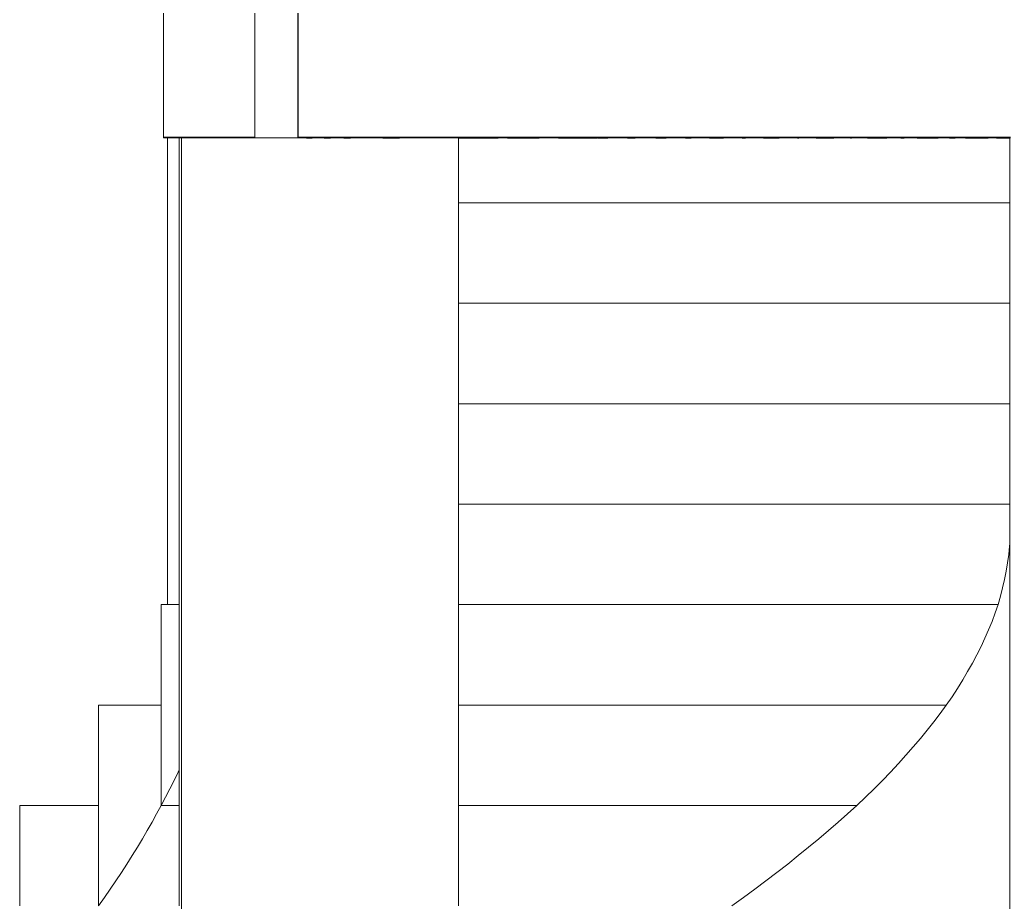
# Model space of a CAD drawing. Header units: metres. Extents: x 294 to 1101, y -498 to -355.
# Drawn here: x 624.952 to 626.628, y -485.611 to -484.118 of the extents above; entities that cross this region are included whole.
import ezdxf

# ---------------------------------------------------------------- set-up
doc = ezdxf.new("R2010")
doc.units = ezdxf.units.M
doc.layers.add('19-JARDINERIA', color=80, linetype='Continuous', lineweight=0)
doc.layers.add('SectionCutEdges', color=7, linetype='Continuous')

msp = doc.modelspace()

# ---------------------------------------------------------------- linework, layer by layer
for p, q in [((625.4902, -484.3165), (625.4902, -484.3176)), ((625.5122, -484.3165), (625.5122, -484.3176)), ((625.5171, -484.3165), (625.5171, -484.3176)), ((625.5252, -484.3165), (625.5252, -484.3176)), ((625.5252, -484.3165), (625.5252, -484.3176)), ((625.5555, -484.3165), (625.5555, -484.3176)), ((625.5946, -484.3165), (625.5946, -484.3176)), ((625.6232, -484.3165), (625.6232, -484.3176)), ((625.629, -484.3165), (625.629, -484.3176)), ((625.629, -484.3165), (625.629, -484.3176)), ((625.6582, -484.3165), (625.6582, -484.3176)), ((625.6946, -484.3176), (625.6972, -484.3176)), ((625.6972, -484.3165), (625.6972, -484.3176)), ((625.6972, -484.3176), (625.7275, -484.3176)), ((625.7275, -484.3165), (625.7275, -484.3176)), ((625.7275, -484.3176), (625.7426, -484.3176)), ((625.7426, -484.3176), (625.7618, -484.3176)), ((625.7618, -484.3165), (625.7618, -484.3176)), ((625.7772, -484.3176), (625.7618, -484.3176)), ((625.7772, -484.3176), (625.7913, -484.3176)), ((625.7913, -484.3165), (625.798, -484.3167)), ((625.7913, -484.3176), (625.798, -484.3176)), ((625.798, -484.3165), (625.798, -484.3167)), ((625.798, -484.3167), (625.798, -484.3176)), ((625.798, -484.3167), (625.8299, -484.3176)), ((625.798, -484.3176), (625.8299, -484.3176)), ((625.8299, -484.3165), (625.8299, -484.3176)), ((625.8299, -484.3176), (625.8311, -484.3176)), ((625.8311, -484.3165), (625.8311, -484.3176)), ((625.8458, -484.3176), (625.8311, -484.3176)), ((625.8555, -484.3176), (625.8458, -484.3176)), ((625.8555, -484.3165), (625.8555, -484.3176)), ((625.8636, -484.3176), (625.8555, -484.3176)), ((625.8636, -484.3165), (625.8636, -484.3176)), ((625.8636, -484.3176), (625.8798, -484.3176)), ((625.8798, -484.3176), (625.8968, -484.3176)), ((625.8968, -484.3165), (625.8968, -484.3176)), ((625.8968, -484.3176), (625.9293, -484.3176)), ((625.9293, -484.3165), (625.9293, -484.3176)), ((625.9302, -484.3176), (625.9293, -484.3176)), ((625.9302, -484.3165), (625.9302, -484.3176)), ((625.9302, -484.3176), (625.947, -484.3176)), ((625.9632, -484.3176), (625.947, -484.3176)), ((625.9632, -484.3165), (625.9632, -484.3176)), ((625.9802, -484.3176), (625.9632, -484.3176)), ((625.9802, -484.3176), (625.9935, -484.3176)), ((625.9935, -484.3165), (625.9935, -484.3176)), ((626.0253, -484.3176), (625.9935, -484.3176)), ((626.0253, -484.3165), (626.0253, -484.3176)), ((626.0285, -484.3176), (626.0253, -484.3176)), ((626.0285, -484.3165), (626.0285, -484.3176)), ((626.0285, -484.3176), (626.046, -484.3176)), ((626.0608, -484.3176), (626.046, -484.3176)), ((626.0608, -484.3165), (626.0608, -484.3176)), ((626.0786, -484.3176), (626.0608, -484.3176)), ((626.0786, -484.3176), (626.0881, -484.3176)), ((626.0881, -484.3165), (626.0881, -484.3176)), ((626.1191, -484.3176), (626.0881, -484.3176)), ((626.1191, -484.3165), (626.1191, -484.3176)), ((626.1191, -484.3176), (626.1246, -484.3176)), ((626.1246, -484.3165), (626.1246, -484.3176)), ((626.1246, -484.3176), (626.1429, -484.3176)), ((626.1561, -484.3176), (626.1429, -484.3176)), ((626.1561, -484.3165), (626.1561, -484.3176)), ((626.1747, -484.3176), (626.1561, -484.3176)), ((626.1747, -484.3176), (626.1804, -484.3176)), ((626.1804, -484.3165), (626.1804, -484.3176)), ((626.2107, -484.3176), (626.1804, -484.3176)), ((626.2107, -484.3165), (626.2107, -484.3176)), ((626.2107, -484.3176), (626.2184, -484.3176)), ((626.2184, -484.3165), (626.2184, -484.3176)), ((626.2184, -484.3176), (626.2374, -484.3176)), ((626.2492, -484.3176), (626.2374, -484.3176)), ((626.2492, -484.3165), (626.2492, -484.3176)), ((626.2684, -484.3176), (626.2492, -484.3176)), ((626.2684, -484.3176), (626.2704, -484.3176)), ((626.2704, -484.3165), (626.2704, -484.3176)), ((626.2998, -484.3176), (626.2704, -484.3176)), ((626.2998, -484.3165), (626.2998, -484.3176)), ((626.2998, -484.3176), (626.3098, -484.3176)), ((626.3098, -484.3165), (626.3098, -484.3176)), ((626.3098, -484.3176), (626.3296, -484.3176)), ((626.3398, -484.3176), (626.3296, -484.3176)), ((626.3398, -484.3165), (626.3398, -484.3176)), ((626.3579, -484.3176), (626.3398, -484.3176)), ((626.3579, -484.3165), (626.3579, -484.3176)), ((626.3579, -484.3176), (626.3597, -484.3176)), ((626.3866, -484.3176), (626.3597, -484.3176)), ((626.3866, -484.3165), (626.3866, -484.3176)), ((626.3866, -484.3176), (626.3988, -484.3176)), ((626.3988, -484.3165), (626.3988, -484.3176)), ((626.3988, -484.3176), (626.4192, -484.3176)), ((626.4279, -484.3176), (626.4192, -484.3176)), ((626.4279, -484.3165), (626.4279, -484.3176)), ((626.443, -484.3176), (626.4279, -484.3176)), ((626.443, -484.3165), (626.443, -484.3176)), ((626.443, -484.3176), (626.4485, -484.3176)), ((626.4707, -484.3176), (626.4485, -484.3176)), ((626.4707, -484.3165), (626.4707, -484.3176)), ((626.4707, -484.3176), (626.4852, -484.3176)), ((626.4852, -484.3165), (626.4852, -484.3176)), ((626.4852, -484.3176), (626.5063, -484.3176)), ((626.5134, -484.3176), (626.5063, -484.3176)), ((626.5134, -484.3165), (626.5134, -484.3176)), ((626.5254, -484.3176), (626.5134, -484.3176)), ((626.5254, -484.3165), (626.5254, -484.3176)), ((626.5254, -484.3176), (626.5347, -484.3176)), ((626.5523, -484.3176), (626.5347, -484.3176)), ((626.5523, -484.3165), (626.5523, -484.3176)), ((626.5523, -484.3176), (626.5689, -484.3176)), ((626.5689, -484.3165), (626.5689, -484.3176)), ((626.5689, -484.3176), (626.5907, -484.3176)), ((626.5962, -484.3176), (626.5907, -484.3176)), ((626.5962, -484.3165), (626.5962, -484.3176)), ((626.6051, -484.3176), (626.5962, -484.3176)), ((626.6051, -484.3165), (626.6051, -484.3176)), ((626.6051, -484.3176), (626.6182, -484.3176)), ((626.6182, -484.3176), (626.6274, -484.3176)), ((626.6288, -484.3176), (626.6274, -484.3176))]:
    msp.add_line(p, q)
at = {"layer": '19-JARDINERIA', "color": 251}
for p, q in [((625.1955, -483.9176), (625.1955, -484.3165)), ((625.3498, -483.9176), (625.3498, -484.3165)), ((625.1955, -484.3165), (625.1955, -484.3176)), ((625.1955, -484.3165), (625.202, -484.3165)), ((625.1955, -484.3176), (625.202, -484.3176)), ((625.202, -484.3165), (625.202, -484.3176)), ((625.202, -484.3165), (625.2765, -484.3165)), ((625.202, -484.3176), (625.202, -485.1076)), ((625.202, -484.3176), (625.2216, -484.3176)), ((625.2039, -484.3165), (625.2039, -484.3176)), ((625.2039, -484.3165), (625.2039, -484.3176)), ((625.2216, -484.3176), (625.2257, -484.3176)), ((625.2216, -485.1076), (625.2216, -484.3176)), ((625.2257, -484.3176), (625.2257, -487.6576)), ((625.2257, -484.3176), (625.2765, -484.3176)), ((625.2765, -484.3165), (625.2765, -484.3176)), ((625.2765, -484.3165), (625.282, -484.3165)), ((625.282, -484.3176), (625.2765, -484.3176)), ((625.282, -484.3176), (625.282, -484.3165)), ((625.282, -484.3165), (625.3213, -484.3165)), ((625.282, -484.3176), (625.3213, -484.3176)), ((625.3213, -484.3165), (625.3213, -484.3176)), ((625.3213, -484.3165), (625.3215, -484.3165)), ((625.3215, -484.3176), (625.3213, -484.3176)), ((625.3215, -484.3165), (625.3221, -484.3165)), ((625.3221, -484.3176), (625.3215, -484.3176)), ((625.3221, -484.3165), (625.3231, -484.3165)), ((625.3231, -484.3176), (625.3221, -484.3176)), ((625.3231, -484.3165), (625.3246, -484.3165)), ((625.3246, -484.3176), (625.3231, -484.3176)), ((625.3246, -484.3165), (625.3264, -484.3165)), ((625.3264, -484.3176), (625.3246, -484.3176)), ((625.3264, -484.3165), (625.3287, -484.3165)), ((625.3287, -484.3176), (625.3264, -484.3176)), ((625.3287, -484.3165), (625.3313, -484.3165)), ((625.3313, -484.3176), (625.3287, -484.3176)), ((625.3313, -484.3165), (625.3344, -484.3165)), ((625.3344, -484.3176), (625.3313, -484.3176)), ((625.3344, -484.3165), (625.3379, -484.3165)), ((625.3379, -484.3176), (625.3344, -484.3176)), ((625.3379, -484.3165), (625.3417, -484.3165)), ((625.3417, -484.3176), (625.3379, -484.3176)), ((625.3417, -484.3165), (625.346, -484.3165)), ((625.346, -484.3176), (625.3417, -484.3176)), ((625.346, -484.3165), (625.3498, -484.3165)), ((625.3498, -484.3176), (625.346, -484.3176)), ((625.3498, -484.3165), (625.3498, -484.3176)), ((625.3498, -484.3176), (625.4234, -484.3176)), ((625.6946, -484.4276), (625.6946, -484.3176)), ((626.6274, -484.4276), (626.6274, -484.3176)), ((625.6946, -484.4276), (626.6274, -484.4276)), ((625.6946, -484.5976), (625.6946, -484.4276)), ((626.6274, -484.5976), (626.6274, -484.4276)), ((625.6946, -484.5976), (626.6274, -484.5976)), ((625.6946, -484.7676), (625.6946, -484.5976)), ((626.6274, -484.7676), (626.6274, -484.5976)), ((625.6946, -484.7676), (626.6274, -484.7676)), ((625.6946, -484.9376), (625.6946, -484.7676)), ((626.6274, -484.9376), (626.6274, -484.7676)), ((625.6946, -484.9376), (626.6274, -484.9376)), ((625.6946, -484.9579), (625.6946, -484.9376)), ((626.6274, -484.9965), (626.6274, -484.9376)), ((625.6946, -484.9785), (625.6946, -484.9579)), ((625.6946, -484.987), (625.6946, -484.9785)), ((625.6946, -485.0271), (625.6946, -484.987)), ((626.6274, -485.005), (626.6274, -484.9965)), ((626.6255, -485.0226), (626.6271, -485.0085)), ((626.6271, -485.0085), (626.6274, -485.005)), ((626.6274, -487.2976), (626.6274, -485.005)), ((625.6946, -485.0675), (625.6946, -485.0271)), ((626.6235, -485.0368), (626.6255, -485.0226)), ((626.6212, -485.051), (626.6235, -485.0368)), ((626.6184, -485.0652), (626.6212, -485.051)), ((625.6946, -485.1076), (625.6946, -485.0675)), ((626.6115, -485.0935), (626.6151, -485.0793)), ((626.6151, -485.0793), (626.6184, -485.0652)), ((626.6075, -485.1076), (626.6115, -485.0935)), ((625.1985, -485.1076), (625.1911, -485.1076)), ((625.1911, -485.2776), (625.1911, -485.1076)), ((625.202, -485.1076), (625.1985, -485.1076)), ((625.2057, -485.1076), (625.202, -485.1076)), ((625.2127, -485.1076), (625.2057, -485.1076)), ((625.2195, -485.1076), (625.2127, -485.1076)), ((625.2216, -485.1076), (625.2195, -485.1076)), ((625.2216, -485.1832), (625.2216, -485.1076)), ((625.6946, -485.1076), (626.6075, -485.1076)), ((625.6946, -485.138), (625.6946, -485.1076)), ((626.6026, -485.1218), (626.6075, -485.1076)), ((626.5973, -485.136), (626.6026, -485.1218)), ((625.6946, -485.1616), (625.6946, -485.138)), ((626.5915, -485.1502), (626.5973, -485.136)), ((625.6946, -485.1814), (625.6946, -485.1616)), ((626.5787, -485.1786), (626.5853, -485.1644)), ((626.5853, -485.1644), (626.5915, -485.1502)), ((625.6946, -485.2011), (625.6946, -485.1814)), ((626.5716, -485.1928), (626.5787, -485.1786)), ((625.2216, -485.3884), (625.2216, -485.1832)), ((626.5641, -485.2069), (626.5716, -485.1928)), ((625.6946, -485.2206), (625.6946, -485.2011)), ((626.5561, -485.2211), (626.5641, -485.2069)), ((625.6946, -485.2399), (625.6946, -485.2206)), ((626.5477, -485.2352), (626.5561, -485.2211)), ((625.6946, -485.2589), (625.6946, -485.2399)), ((626.5389, -485.2494), (626.5477, -485.2352)), ((625.6946, -485.2776), (625.6946, -485.2589)), ((626.52, -485.2776), (626.5297, -485.2635)), ((626.5297, -485.2635), (626.5389, -485.2494)), ((625.0951, -485.2776), (625.0853, -485.2776)), ((625.0853, -485.4476), (625.0853, -485.2776)), ((625.1047, -485.2776), (625.0951, -485.2776)), ((625.1141, -485.2776), (625.1047, -485.2776)), ((625.1234, -485.2776), (625.1141, -485.2776)), ((625.1325, -485.2776), (625.1234, -485.2776)), ((625.1414, -485.2776), (625.1325, -485.2776)), ((625.1502, -485.2776), (625.1414, -485.2776)), ((625.1587, -485.2776), (625.1502, -485.2776)), ((625.1671, -485.2776), (625.1587, -485.2776)), ((625.1753, -485.2776), (625.1671, -485.2776)), ((625.1833, -485.2776), (625.1753, -485.2776)), ((625.1911, -485.2776), (625.1833, -485.2776)), ((625.1911, -485.4476), (625.1911, -485.2776)), ((625.6946, -485.2776), (626.52, -485.2776)), ((625.6946, -485.3029), (625.6946, -485.2776)), ((626.5097, -485.2918), (626.52, -485.2776)), ((626.4989, -485.3059), (626.5097, -485.2918)), ((625.6946, -485.3312), (625.6946, -485.3029)), ((626.4877, -485.3201), (626.4989, -485.3059)), ((625.6946, -485.3436), (625.6946, -485.3312)), ((626.4761, -485.3343), (626.4877, -485.3201)), ((625.6946, -485.3884), (625.6946, -485.3436)), ((626.4517, -485.3626), (626.4641, -485.3484)), ((626.4641, -485.3484), (626.4761, -485.3343)), ((626.4388, -485.3768), (626.4517, -485.3626)), ((626.4256, -485.391), (626.4388, -485.3768)), ((625.2203, -485.391), (625.2134, -485.4052)), ((625.2216, -485.3884), (625.2203, -485.391)), ((625.2216, -485.4055), (625.2216, -485.3884)), ((625.6946, -485.4229), (625.6946, -485.3884)), ((626.4119, -485.4052), (626.4256, -485.391)), ((625.2134, -485.4052), (625.2062, -485.4193)), ((625.2216, -485.4476), (625.2216, -485.4055)), ((626.3978, -485.4193), (626.4119, -485.4052)), ((625.2062, -485.4193), (625.1988, -485.4335)), ((625.6946, -485.4476), (625.6946, -485.4229)), ((626.3833, -485.4335), (626.3978, -485.4193)), ((624.9641, -485.4476), (624.9521, -485.4476)), ((624.9521, -485.6176), (624.9521, -485.4476)), ((624.9759, -485.4476), (624.9641, -485.4476)), ((624.9875, -485.4476), (624.9759, -485.4476)), ((624.999, -485.4476), (624.9875, -485.4476)), ((625.0104, -485.4476), (624.999, -485.4476)), ((625.0216, -485.4476), (625.0104, -485.4476)), ((625.0326, -485.4476), (625.0216, -485.4476)), ((625.0435, -485.4476), (625.0326, -485.4476)), ((625.0542, -485.4476), (625.0435, -485.4476)), ((625.0647, -485.4476), (625.0542, -485.4476)), ((625.0751, -485.4476), (625.0647, -485.4476)), ((625.0853, -485.4476), (625.0751, -485.4476)), ((625.0853, -485.6176), (625.0853, -485.4476)), ((625.1911, -485.4476), (625.1836, -485.4618)), ((625.1988, -485.4335), (625.1911, -485.4476)), ((625.1911, -485.4476), (625.2216, -485.4476)), ((625.2216, -485.4496), (625.2216, -485.4476)), ((625.2216, -485.4519), (625.2216, -485.4496)), ((625.6946, -485.4476), (626.3684, -485.4476)), ((625.6946, -485.4802), (625.6946, -485.4476)), ((626.3529, -485.4618), (626.3684, -485.4476)), ((626.3684, -485.4476), (626.3833, -485.4335)), ((625.1836, -485.4618), (625.1758, -485.4759)), ((625.2216, -485.453), (625.2216, -485.4519)), ((625.2216, -485.5254), (625.2216, -485.453)), ((626.337, -485.4759), (626.3529, -485.4618)), ((625.1758, -485.4759), (625.1678, -485.4901)), ((625.6946, -485.5186), (625.6946, -485.4802)), ((626.3207, -485.4901), (626.337, -485.4759)), ((625.1678, -485.4901), (625.1595, -485.5043)), ((626.3041, -485.5043), (626.3207, -485.4901)), ((625.1595, -485.5043), (625.1511, -485.5184)), ((626.287, -485.5184), (626.3041, -485.5043)), ((625.1423, -485.5326), (625.1334, -485.5468)), ((625.1511, -485.5184), (625.1423, -485.5326)), ((625.2216, -485.5925), (625.2216, -485.5254)), ((625.6946, -485.5363), (625.6946, -485.5186)), ((626.2517, -485.5468), (626.2695, -485.5326)), ((626.2695, -485.5326), (626.287, -485.5184)), ((625.1334, -485.5468), (625.1242, -485.561)), ((625.6946, -485.5721), (625.6946, -485.5363)), ((626.2334, -485.561), (626.2517, -485.5468)), ((625.1242, -485.561), (625.1148, -485.5752)), ((626.2148, -485.5752), (626.2334, -485.561)), ((625.1148, -485.5752), (625.1052, -485.5893)), ((625.6946, -485.6052), (625.6946, -485.5721)), ((626.1959, -485.5893), (626.2148, -485.5752)), ((625.1052, -485.5893), (625.0954, -485.6035)), ((625.2216, -485.6176), (625.2216, -485.5925)), ((626.1765, -485.6035), (626.1959, -485.5893)), ((625.0954, -485.6035), (625.0853, -485.6176)), ((625.6946, -485.6176), (625.6946, -485.6052)), ((626.1568, -485.6176), (626.1765, -485.6035))]:
    msp.add_line(p, q, dxfattribs=at)
at = {"layer": 'SectionCutEdges'}
for p, q in [((625.4234, -484.3165), (625.4234, -483.9176)), ((625.4234, -484.3176), (625.4234, -484.3165)), ((625.4234, -484.3165), (625.4278, -484.3165)), ((625.4278, -484.3176), (625.4234, -484.3176)), ((625.4278, -484.3165), (625.4371, -484.3165)), ((625.4371, -484.3176), (625.4278, -484.3176)), ((625.4371, -484.3165), (625.4467, -484.3165)), ((625.4371, -484.3176), (625.4467, -484.3176)), ((625.4467, -484.3165), (625.4567, -484.3165)), ((625.4567, -484.3176), (625.4467, -484.3176)), ((625.4567, -484.3165), (625.4671, -484.3165)), ((625.4671, -484.3176), (625.4567, -484.3176)), ((625.4671, -484.3165), (625.4778, -484.3165)), ((625.4671, -484.3176), (625.4778, -484.3176)), ((625.4778, -484.3165), (625.4888, -484.3165)), ((625.4888, -484.3176), (625.4778, -484.3176)), ((625.4888, -484.3165), (625.4902, -484.3165)), ((625.4902, -484.3176), (625.4888, -484.3176)), ((625.4902, -484.3165), (625.5002, -484.3165)), ((625.5002, -484.3176), (625.4902, -484.3176)), ((625.5002, -484.3165), (625.5119, -484.3165)), ((625.5002, -484.3176), (625.5119, -484.3176)), ((625.5119, -484.3165), (625.5122, -484.3165)), ((625.5122, -484.3176), (625.5119, -484.3176)), ((625.5122, -484.3165), (625.5171, -484.3165)), ((625.5171, -484.3176), (625.5122, -484.3176)), ((625.5171, -484.3165), (625.524, -484.3165)), ((625.524, -484.3176), (625.5171, -484.3176)), ((625.524, -484.3165), (625.5306, -484.3165)), ((625.5306, -484.3176), (625.524, -484.3176)), ((625.5306, -484.3165), (625.5363, -484.3165)), ((625.5363, -484.3176), (625.5306, -484.3176)), ((625.5363, -484.3165), (625.549, -484.3165)), ((625.549, -484.3176), (625.5363, -484.3176)), ((625.549, -484.3165), (625.5555, -484.3165)), ((625.5555, -484.3176), (625.549, -484.3176)), ((625.5555, -484.3165), (625.5665, -484.3165)), ((625.5665, -484.3176), (625.5555, -484.3176)), ((625.5665, -484.3165), (625.5946, -484.3165)), ((625.5665, -484.3176), (625.5946, -484.3176)), ((625.5946, -484.3165), (625.6232, -484.3165)), ((625.6232, -484.3176), (625.5946, -484.3176)), ((625.6232, -484.3165), (625.6375, -484.3165)), ((625.6375, -484.3176), (625.6232, -484.3176)), ((625.6375, -484.3165), (625.6582, -484.3165)), ((625.6582, -484.3176), (625.6375, -484.3176)), ((625.6582, -484.3165), (625.6728, -484.3165)), ((625.6728, -484.3176), (625.6582, -484.3176)), ((625.6728, -484.3165), (625.6972, -484.3165)), ((625.6946, -484.3176), (625.6728, -484.3176)), ((625.6972, -484.3165), (625.7275, -484.3165)), ((625.7275, -484.3165), (625.7426, -484.3165)), ((625.7426, -484.3165), (625.7618, -484.3165)), ((625.7618, -484.3165), (625.7772, -484.3165)), ((625.7772, -484.3165), (625.7913, -484.3165)), ((625.7913, -484.3165), (625.798, -484.3165)), ((625.798, -484.3165), (625.8299, -484.3165)), ((625.8299, -484.3165), (625.8311, -484.3165)), ((625.8311, -484.3165), (625.8458, -484.3165)), ((625.8458, -484.3165), (625.8555, -484.3165)), ((625.8555, -484.3165), (625.8636, -484.3165)), ((625.8636, -484.3165), (625.8798, -484.3165)), ((625.8798, -484.3165), (625.8968, -484.3165)), ((625.8968, -484.3165), (625.9293, -484.3165)), ((625.9293, -484.3165), (625.9302, -484.3165)), ((625.9302, -484.3165), (625.947, -484.3165)), ((625.947, -484.3165), (625.9632, -484.3165)), ((625.9632, -484.3165), (625.9802, -484.3165)), ((625.9802, -484.3165), (625.9935, -484.3165)), ((625.9935, -484.3165), (626.0253, -484.3165)), ((626.0253, -484.3165), (626.0285, -484.3165)), ((626.0285, -484.3165), (626.046, -484.3165)), ((626.046, -484.3165), (626.0608, -484.3165)), ((626.0608, -484.3165), (626.0786, -484.3165)), ((626.0786, -484.3165), (626.0881, -484.3165)), ((626.0881, -484.3165), (626.1191, -484.3165)), ((626.1191, -484.3165), (626.1246, -484.3165)), ((626.1246, -484.3165), (626.1429, -484.3165)), ((626.1429, -484.3165), (626.1561, -484.3165)), ((626.1561, -484.3165), (626.1747, -484.3165)), ((626.1747, -484.3165), (626.1804, -484.3165)), ((626.1804, -484.3165), (626.2107, -484.3165)), ((626.2107, -484.3165), (626.2184, -484.3165)), ((626.2184, -484.3165), (626.2374, -484.3165)), ((626.2374, -484.3165), (626.2492, -484.3165)), ((626.2492, -484.3165), (626.2684, -484.3165)), ((626.2684, -484.3165), (626.2704, -484.3165)), ((626.2704, -484.3165), (626.2998, -484.3165)), ((626.2998, -484.3165), (626.3098, -484.3165)), ((626.3098, -484.3165), (626.3296, -484.3165)), ((626.3296, -484.3165), (626.3398, -484.3165)), ((626.3398, -484.3165), (626.3579, -484.3165)), ((626.3579, -484.3165), (626.3597, -484.3165)), ((626.3597, -484.3165), (626.3866, -484.3165)), ((626.3866, -484.3165), (626.3988, -484.3165)), ((626.3988, -484.3165), (626.4192, -484.3165)), ((626.4192, -484.3165), (626.4279, -484.3165)), ((626.4279, -484.3165), (626.443, -484.3165)), ((626.443, -484.3165), (626.4485, -484.3165)), ((626.4485, -484.3165), (626.4707, -484.3165)), ((626.4707, -484.3165), (626.4852, -484.3165)), ((626.4852, -484.3165), (626.5063, -484.3165)), ((626.5063, -484.3165), (626.5134, -484.3165)), ((626.5134, -484.3165), (626.5254, -484.3165)), ((626.5254, -484.3165), (626.5347, -484.3165)), ((626.5347, -484.3165), (626.5523, -484.3165)), ((626.5523, -484.3165), (626.5689, -484.3165)), ((626.5689, -484.3165), (626.5907, -484.3165)), ((626.5907, -484.3165), (626.5962, -484.3165)), ((626.5962, -484.3165), (626.6051, -484.3165)), ((626.6051, -484.3165), (626.6182, -484.3165)), ((626.6182, -484.3165), (626.6288, -484.3165))]:
    msp.add_line(p, q, dxfattribs=at)

doc.saveas('drawing.dxf')
